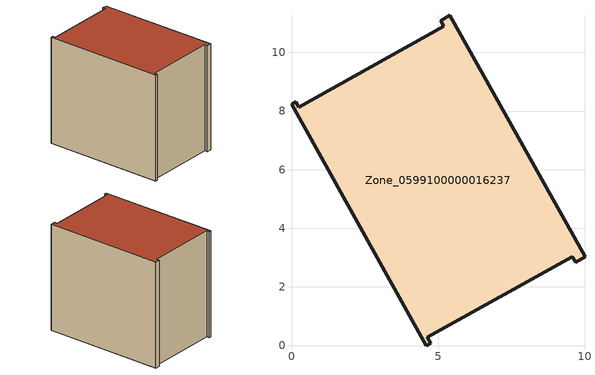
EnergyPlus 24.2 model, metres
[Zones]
Zone_0599100000016237
 floor ground (C_G): 5.19,10.89 5.09,11.08 5.4,11.26 10.01,3.03 9.69,2.84 9.58,3.03 4.64,0.27 4.75,0.08 4.6,0 0,8.24 0.14,8.31 0.24,8.12 z0
 wall outside (C_F): 4.6,0 4.75,0.08 4.64,0.27 9.58,3.03 9.69,2.84 10.01,3.03 5.4,11.26 5.09,11.08 5.19,10.89 0.24,8.12 0.14,8.31 0,8.24 4.6,0 z0:8.4
 roof outside (C_R): 0.24,8.12 0.14,8.31 0,8.24 4.6,0 4.75,0.08 4.64,0.27 9.58,3.03 9.69,2.84 10.01,3.03 5.4,11.26 5.09,11.08 5.19,10.89 z8.4
[BUILDING]
Pand.0599100000016237: North Axis=0; Terrain=City; Loads Convergence Tolerance Value=0.04; Temperature Convergence Tolerance Value=0.4; Solar Distribution=FullExterior; Maximum Number of Warmup Days=25; Minimum Number of Warmup Days=1
[Site:Location]
Rotterdam.The.Hague.AP_ZH_NLD Design_Conditions: Latitude=51.96; Longitude=4.45; Time Zone=1; Elevation=-4.5
[SITE:GROUNDTEMPERATURE:BUILDINGSURFACE]
18, 18, 18, 18, 18, 18, 18, 18, 18, 18, 18, 18
[MATERIAL] Thermal Absorptance=0.9; Solar Absorptance=0.7; Visible Absorptance=0.7
Name | Roughness | Thickness | Conductivity | Density | Specific Heat
G.TI.1965-1974 | MediumSmooth | 0.15 | 0.882353 | 540 | 1210
F.TI.1965-1974 | Rough | 0.3 | 0.697674 | 1920 | 840
R.TI.1965-1974 | MediumRough | 0.2 | 0.232558 | 1500 | 1000
[CONSTRUCTION]
C_G: G.TI.1965-1974
C_F: F.TI.1965-1974
C_R: R.TI.1965-1974
[ZONE]
Zone_0599100000016237: Type=1; Multiplier=1; Ceiling Height=Autocalculate; Volume=Autocalculate; Floor Area=autocalculate; Part of Total Floor Area=Yes
[ZONEINFILTRATION:DESIGNFLOWRATE]
Infil_Zone_0599100000016237: Zone or ZoneList or Space or SpaceList=Zone_0599100000016237; Schedule=AlwaysOn; Design Flow Rate Calculation Method=Flow/Area; Flow Rate per Floor Area=0.003; Constant Term Coefficient=1; Temperature Term Coefficient=0; Velocity Term Coefficient=0; Velocity Squared Term Coefficient=0
[HVACTEMPLATE:ZONE:IDEALLOADSAIRSYSTEM]
Zone_0599100000016237: Maximum Heating Supply Air Temperature=50; Minimum Cooling Supply Air Temperature=13; Maximum Heating Supply Air Humidity Ratio=0.0156; Minimum Cooling Supply Air Humidity Ratio=0.0077; Heating Limit=NoLimit; Cooling Limit=NoLimit; Dehumidification Control Type=ConstantSensibleHeatRatio; Cooling Sensible Heat Ratio=0.7; Dehumidification Setpoint=60; Humidification Control Type=None; Humidification Setpoint=30; Outdoor Air Method=None; Outdoor Air Flow Rate per Person=0.00944; Outdoor Air Flow Rate per Zone Floor Area=0; Outdoor Air Flow Rate per Zone=0; Demand Controlled Ventilation Type=None; Outdoor Air Economizer Type=NoEconomizer; Heat Recovery Type=None; Sensible Heat Recovery Effectiveness=0.7; Latent Heat Recovery Effectiveness=0.65
[ZONECONTROL:THERMOSTAT]
ThermostatControl_Zone_0599100000016237: Zone or ZoneList=Zone_0599100000016237; Control Type Schedule=DualSetpointControlType; Control 1=Thermostat_Zone_0599100000016237; Temperature Difference Between Cutout And Setpoint=0
[THERMOSTATSETPOINT:DUALSETPOINT]
Thermostat_Zone_0599100000016237: Heating Setpoint Temperature Schedule=HeatingSetpoint_Zone_0599100000016237; Cooling Setpoint Temperature Schedule=CoolingSetpoint_Zone_0599100000016237
[SCHEDULE:COMPACT]
HeatingSetpoint_Zone_0599100000016237: Through: 12/31, For: AllDays, Until: 24:00, 21
CoolingSetpoint_Zone_0599100000016237: Through: 12/31, For: AllDays, Until: 24:00, 24
DualSetpointControlType: Through: 12/31, For: AllDays, Until: 24:00, 4
AlwaysOn: Through: 12/31, For: AllDays, Until: 24:00, 1
